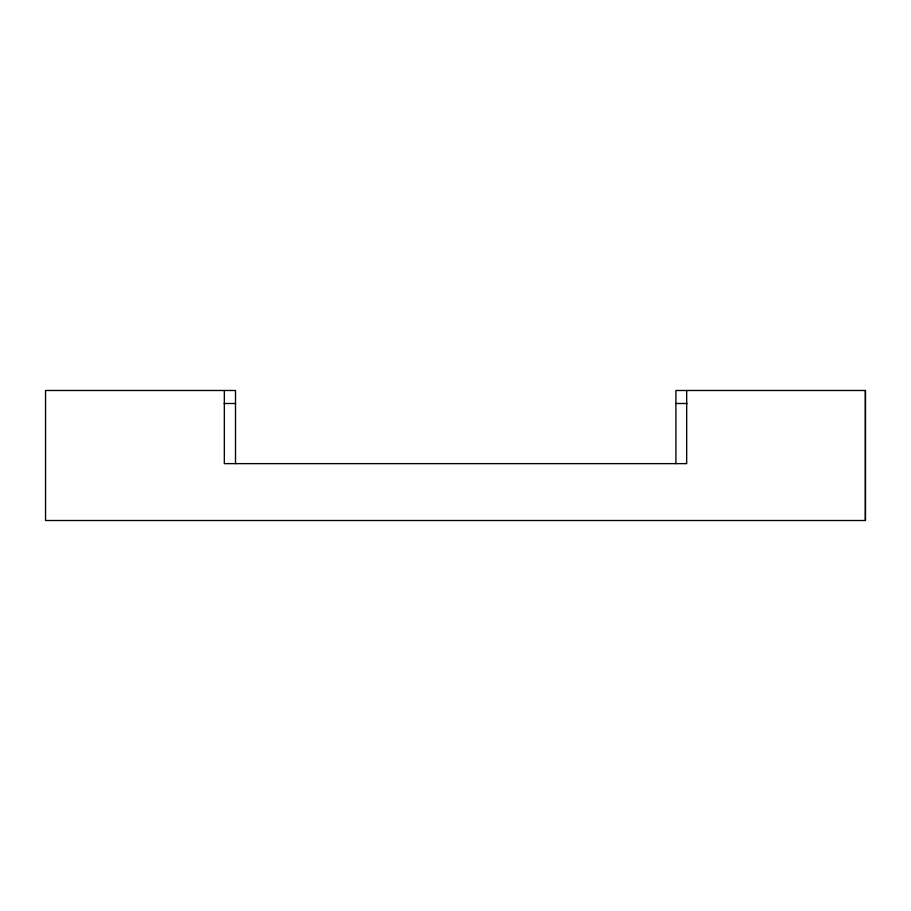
<?xml version="1.0" encoding="UTF-8"?>
<svg xmlns="http://www.w3.org/2000/svg" width="911" height="911" viewBox="0 0 911 911"><rect width="100%" height="100%" fill="white"/><g stroke="black" fill="none" stroke-linecap="round" stroke-linejoin="round"><path stroke-width="1.37" d="M224.14 403.493L235.505 403.493M675.905 403.493L687.281 403.493M865.37 390.489L865.37 520.511M686.678 390.489L686.678 463.631L224.322 463.631L224.322 390.489M675.905 463.631L675.905 390.489L865.45 390.489L865.45 520.511L45.55 520.511L45.55 390.489L235.505 390.489L235.505 463.631"/></g></svg>
